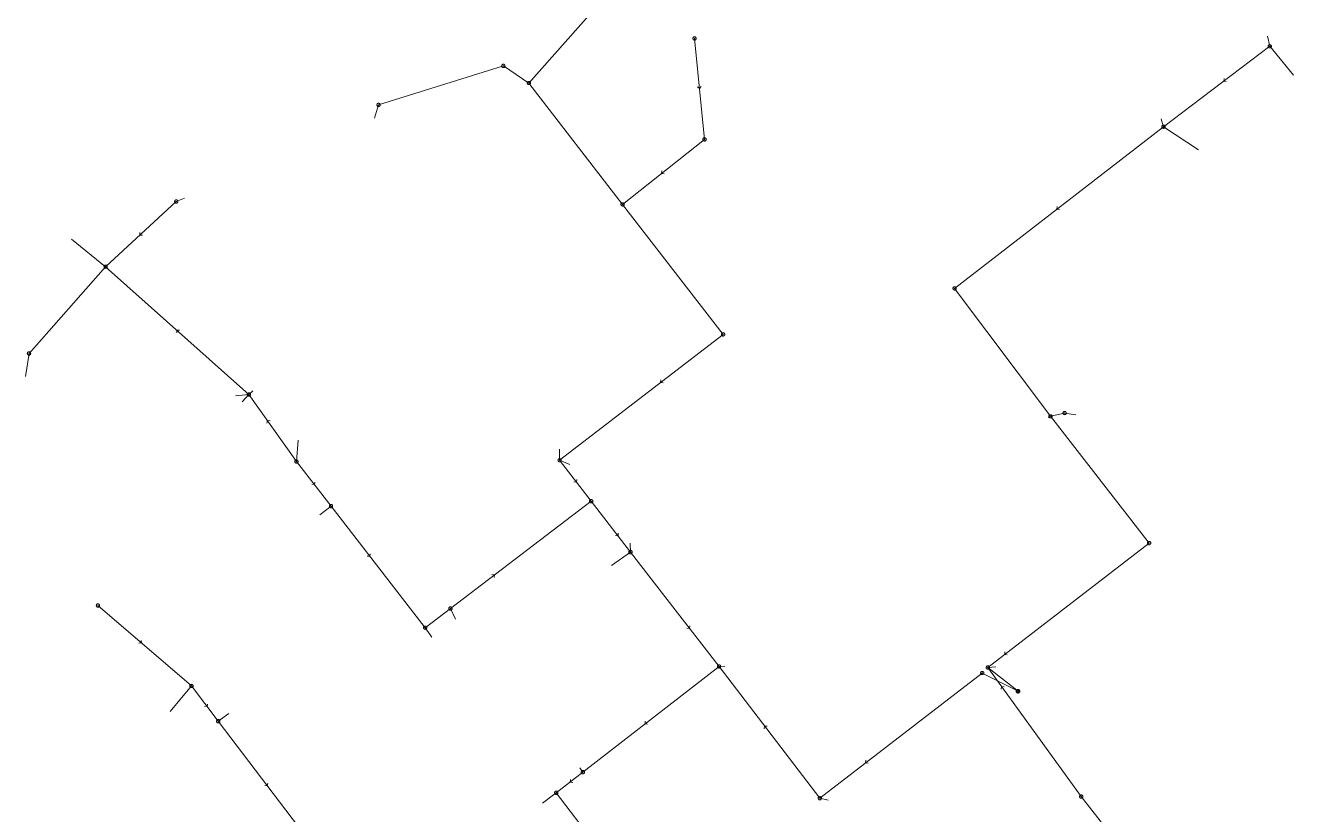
# Model space of a CAD drawing. Header units: metres. Extents: x 25504150 to 25508618, y 6694193 to 6702753.
# Drawn here: x 25506203.4 to 25506559.2, y 6697987.2 to 6698208.7 of the extents above; entities that cross this region are included whole.
import ezdxf

# ---------------------------------------------------------------- set-up
doc = ezdxf.new("R2010")
doc.units = ezdxf.units.M
for name, pattern in [('Paineviemariputket', [0]), ('Paineviemarivarusteet', [0]), ('Psewer_node', [0]), ('Sewer_node', [0]), ('Viemariputket', [0]), ('Viemarivarusteet', [0])]:
    doc.linetypes.add(name, pattern=pattern)
for name, color, linetype, lineweight in [('Paineviemariputket', 7, 'Paineviemariputket', 0), ('Paineviemarivarusteet', 7, 'Paineviemarivarusteet', 0), ('Psewer_node', 7, 'Psewer_node', 0), ('Sewer_node', 7, 'Sewer_node', 0), ('Viemariputket', 7, 'Viemariputket', 0), ('Viemarivarusteet', 7, 'Viemarivarusteet', 0)]:
    doc.layers.add(name, color=color, linetype=linetype, lineweight=lineweight)

msp = doc.modelspace()

# ---------------------------------------------------------------- linework, layer by layer
at = {"layer": 'Paineviemariputket', "color": 1, "linetype": 'Continuous', "lineweight": 15}
msp.add_line((25506481.86, 6698021.86), (25506471.82, 6698026.98, 37.85), dxfattribs=at)
at = {"layer": 'Paineviemarivarusteet', "color": 32, "true_color": 0xb46600}
msp.add_point((25506481.86, 6698021.86), dxfattribs=at)
at = {"layer": 'Psewer_node', "color": 14, "linetype": 'Continuous', "true_color": 0xa60000}
for p, q in [((25506481.56, 6698021.46), (25506481.66, 6698022.32)), ((25506482.36, 6698021.8), (25506481.56, 6698021.46)), ((25506481.66, 6698022.32), (25506482.36, 6698021.8))]:
    msp.add_line(p, q, dxfattribs=at)
at = {"layer": 'Psewer_node', "color": 14, "linetype": 'Continuous', "true_color": 0xa60000, "flags": 128}
msp.add_lwpolyline([(25506482.36, 6698021.86), (25506482.35, 6698021.94), (25506482.34, 6698022.01), (25506482.31, 6698022.09), (25506482.26, 6698022.15), (25506482.21, 6698022.21), (25506482.15, 6698022.26), (25506482.09, 6698022.31), (25506482.01, 6698022.34), (25506481.94, 6698022.35), (25506481.86, 6698022.36), (25506481.78, 6698022.35), (25506481.71, 6698022.34), (25506481.63, 6698022.31), (25506481.57, 6698022.26), (25506481.51, 6698022.21), (25506481.46, 6698022.15), (25506481.41, 6698022.09), (25506481.38, 6698022.01), (25506481.37, 6698021.94), (25506481.36, 6698021.86), (25506481.37, 6698021.78), (25506481.38, 6698021.71), (25506481.41, 6698021.63), (25506481.46, 6698021.57), (25506481.51, 6698021.51), (25506481.57, 6698021.46), (25506481.63, 6698021.41), (25506481.71, 6698021.38), (25506481.78, 6698021.37), (25506481.86, 6698021.36), (25506481.94, 6698021.37), (25506482.01, 6698021.38), (25506482.09, 6698021.41), (25506482.15, 6698021.46), (25506482.21, 6698021.51), (25506482.26, 6698021.57), (25506482.31, 6698021.63), (25506482.34, 6698021.71), (25506482.35, 6698021.78)], close=True, dxfattribs=at)
at = {"layer": 'Sewer_node', "color": 46, "linetype": 'Continuous', "true_color": 0x7f5f00, "flags": 128}
for points in [[(25506391.57, 6698205.03), (25506391.56, 6698205.1), (25506391.55, 6698205.17), (25506391.52, 6698205.24), (25506391.48, 6698205.3), (25506391.44, 6698205.36), (25506391.38, 6698205.4), (25506391.32, 6698205.44), (25506391.25, 6698205.47), (25506391.18, 6698205.48), (25506391.11, 6698205.49), (25506391.04, 6698205.48), (25506390.97, 6698205.47), (25506390.9, 6698205.44), (25506390.84, 6698205.4), (25506390.78, 6698205.36), (25506390.74, 6698205.3), (25506390.7, 6698205.24), (25506390.67, 6698205.17), (25506390.66, 6698205.1), (25506390.65, 6698205.03), (25506390.66, 6698204.96), (25506390.67, 6698204.89), (25506390.7, 6698204.82), (25506390.74, 6698204.76), (25506390.78, 6698204.7), (25506390.84, 6698204.66), (25506390.9, 6698204.62), (25506390.97, 6698204.59), (25506391.04, 6698204.58), (25506391.11, 6698204.57), (25506391.18, 6698204.58), (25506391.25, 6698204.59), (25506391.32, 6698204.62), (25506391.38, 6698204.66), (25506391.44, 6698204.7), (25506391.48, 6698204.76), (25506391.52, 6698204.82), (25506391.55, 6698204.89), (25506391.56, 6698204.96)], [(25506289.6, 6698073.81), (25506289.59, 6698073.88), (25506289.58, 6698073.95), (25506289.55, 6698074.02), (25506289.51, 6698074.08), (25506289.47, 6698074.14), (25506289.41, 6698074.18), (25506289.35, 6698074.22), (25506289.28, 6698074.25), (25506289.21, 6698074.26), (25506289.14, 6698074.27), (25506289.07, 6698074.26), (25506289, 6698074.25), (25506288.93, 6698074.22), (25506288.87, 6698074.18), (25506288.81, 6698074.14), (25506288.77, 6698074.08), (25506288.73, 6698074.02), (25506288.7, 6698073.95), (25506288.69, 6698073.88), (25506288.68, 6698073.81), (25506288.69, 6698073.74), (25506288.7, 6698073.67), (25506288.73, 6698073.6), (25506288.77, 6698073.54), (25506288.81, 6698073.48), (25506288.87, 6698073.44), (25506288.93, 6698073.4), (25506289, 6698073.37), (25506289.07, 6698073.36), (25506289.14, 6698073.35), (25506289.21, 6698073.36), (25506289.28, 6698073.37), (25506289.35, 6698073.4), (25506289.41, 6698073.44), (25506289.47, 6698073.48), (25506289.51, 6698073.54), (25506289.55, 6698073.6), (25506289.58, 6698073.67), (25506289.59, 6698073.74)], [(25506224.22, 6698045.92), (25506224.21, 6698045.99), (25506224.2, 6698046.06), (25506224.17, 6698046.13), (25506224.13, 6698046.19), (25506224.09, 6698046.25), (25506224.03, 6698046.29), (25506223.97, 6698046.33), (25506223.9, 6698046.36), (25506223.83, 6698046.37), (25506223.76, 6698046.38), (25506223.69, 6698046.37), (25506223.62, 6698046.36), (25506223.55, 6698046.33), (25506223.49, 6698046.29), (25506223.43, 6698046.25), (25506223.39, 6698046.19), (25506223.35, 6698046.13), (25506223.32, 6698046.06), (25506223.31, 6698045.99), (25506223.3, 6698045.92), (25506223.31, 6698045.85), (25506223.32, 6698045.78), (25506223.35, 6698045.71), (25506223.39, 6698045.65), (25506223.43, 6698045.59), (25506223.49, 6698045.55), (25506223.55, 6698045.51), (25506223.62, 6698045.48), (25506223.69, 6698045.47), (25506223.76, 6698045.46), (25506223.83, 6698045.47), (25506223.9, 6698045.48), (25506223.97, 6698045.51), (25506224.03, 6698045.55), (25506224.09, 6698045.59), (25506224.13, 6698045.65), (25506224.17, 6698045.71), (25506224.2, 6698045.78), (25506224.21, 6698045.85)], [(25506323.09, 6698045.07), (25506323.08, 6698045.14), (25506323.07, 6698045.21), (25506323.04, 6698045.28), (25506323, 6698045.34), (25506322.96, 6698045.4), (25506322.9, 6698045.44), (25506322.84, 6698045.48), (25506322.77, 6698045.51), (25506322.7, 6698045.52), (25506322.63, 6698045.53), (25506322.56, 6698045.52), (25506322.49, 6698045.51), (25506322.42, 6698045.48), (25506322.36, 6698045.44), (25506322.3, 6698045.4), (25506322.26, 6698045.34), (25506322.22, 6698045.28), (25506322.19, 6698045.21), (25506322.18, 6698045.14), (25506322.17, 6698045.07), (25506322.18, 6698045), (25506322.19, 6698044.93), (25506322.22, 6698044.86), (25506322.26, 6698044.8), (25506322.3, 6698044.74), (25506322.36, 6698044.7), (25506322.42, 6698044.66), (25506322.49, 6698044.63), (25506322.56, 6698044.62), (25506322.63, 6698044.61), (25506322.7, 6698044.62), (25506322.77, 6698044.63), (25506322.84, 6698044.66), (25506322.9, 6698044.7), (25506322.96, 6698044.74), (25506323, 6698044.8), (25506323.04, 6698044.86), (25506323.07, 6698044.93), (25506323.08, 6698045)], [(25506360.27, 6697999.18), (25506360.26, 6697999.25), (25506360.25, 6697999.33), (25506360.22, 6697999.39), (25506360.18, 6697999.46), (25506360.13, 6697999.51), (25506360.08, 6697999.56), (25506360.01, 6697999.6), (25506359.95, 6697999.63), (25506359.87, 6697999.64), (25506359.8, 6697999.65), (25506359.73, 6697999.64), (25506359.65, 6697999.63), (25506359.59, 6697999.6), (25506359.52, 6697999.56), (25506359.47, 6697999.51), (25506359.42, 6697999.46), (25506359.38, 6697999.39), (25506359.35, 6697999.33), (25506359.34, 6697999.25), (25506359.33, 6697999.18), (25506359.34, 6697999.11), (25506359.35, 6697999.03), (25506359.38, 6697998.97), (25506359.42, 6697998.9), (25506359.47, 6697998.85), (25506359.52, 6697998.8), (25506359.59, 6697998.76), (25506359.65, 6697998.73), (25506359.73, 6697998.72), (25506359.8, 6697998.71), (25506359.87, 6697998.72), (25506359.95, 6697998.73), (25506360.01, 6697998.76), (25506360.08, 6697998.8), (25506360.13, 6697998.85), (25506360.18, 6697998.9), (25506360.22, 6697998.97), (25506360.25, 6697999.03), (25506360.26, 6697999.11)]]:
    msp.add_lwpolyline(points, close=True, dxfattribs=at)
for points, elevation in [([(25506552.93, 6698202.82), (25506552.92, 6698202.89), (25506552.91, 6698202.96), (25506552.88, 6698203.03), (25506552.84, 6698203.09), (25506552.8, 6698203.15), (25506552.74, 6698203.19), (25506552.68, 6698203.23), (25506552.61, 6698203.26), (25506552.54, 6698203.27), (25506552.47, 6698203.28), (25506552.4, 6698203.27), (25506552.33, 6698203.26), (25506552.26, 6698203.23), (25506552.2, 6698203.19), (25506552.14, 6698203.15), (25506552.1, 6698203.09), (25506552.06, 6698203.03), (25506552.03, 6698202.96), (25506552.02, 6698202.89), (25506552.01, 6698202.82), (25506552.02, 6698202.75), (25506552.03, 6698202.68), (25506552.06, 6698202.61), (25506552.1, 6698202.55), (25506552.14, 6698202.49), (25506552.2, 6698202.45), (25506552.26, 6698202.41), (25506552.33, 6698202.38), (25506552.4, 6698202.37), (25506552.47, 6698202.36), (25506552.54, 6698202.37), (25506552.61, 6698202.38), (25506552.68, 6698202.41), (25506552.74, 6698202.45), (25506552.8, 6698202.49), (25506552.84, 6698202.55), (25506552.88, 6698202.61), (25506552.91, 6698202.68), (25506552.92, 6698202.75)], 39.39), ([(25506337.95, 6698197.32), (25506337.94, 6698197.39), (25506337.93, 6698197.47), (25506337.9, 6698197.53), (25506337.86, 6698197.6), (25506337.81, 6698197.65), (25506337.76, 6698197.7), (25506337.69, 6698197.74), (25506337.63, 6698197.77), (25506337.55, 6698197.78), (25506337.48, 6698197.79), (25506337.41, 6698197.78), (25506337.33, 6698197.77), (25506337.27, 6698197.74), (25506337.2, 6698197.7), (25506337.15, 6698197.65), (25506337.1, 6698197.6), (25506337.06, 6698197.53), (25506337.03, 6698197.47), (25506337.02, 6698197.39), (25506337.01, 6698197.32), (25506337.02, 6698197.25), (25506337.03, 6698197.17), (25506337.06, 6698197.11), (25506337.1, 6698197.04), (25506337.15, 6698196.99), (25506337.2, 6698196.94), (25506337.27, 6698196.9), (25506337.33, 6698196.87), (25506337.41, 6698196.86), (25506337.48, 6698196.85), (25506337.55, 6698196.86), (25506337.63, 6698196.87), (25506337.69, 6698196.9), (25506337.76, 6698196.94), (25506337.81, 6698196.99), (25506337.86, 6698197.04), (25506337.9, 6698197.11), (25506337.93, 6698197.17), (25506337.94, 6698197.25)], 41.17), ([(25506345.12, 6698192.52), (25506345.11, 6698192.59), (25506345.1, 6698192.66), (25506345.07, 6698192.73), (25506345.03, 6698192.79), (25506344.99, 6698192.85), (25506344.93, 6698192.89), (25506344.87, 6698192.93), (25506344.8, 6698192.96), (25506344.73, 6698192.97), (25506344.66, 6698192.98), (25506344.59, 6698192.97), (25506344.52, 6698192.96), (25506344.45, 6698192.93), (25506344.39, 6698192.89), (25506344.33, 6698192.85), (25506344.29, 6698192.79), (25506344.25, 6698192.73), (25506344.22, 6698192.66), (25506344.21, 6698192.59), (25506344.2, 6698192.52), (25506344.21, 6698192.45), (25506344.22, 6698192.38), (25506344.25, 6698192.31), (25506344.29, 6698192.25), (25506344.33, 6698192.19), (25506344.39, 6698192.15), (25506344.45, 6698192.11), (25506344.52, 6698192.08), (25506344.59, 6698192.07), (25506344.66, 6698192.06), (25506344.73, 6698192.07), (25506344.8, 6698192.08), (25506344.87, 6698192.11), (25506344.93, 6698192.15), (25506344.99, 6698192.19), (25506345.03, 6698192.25), (25506345.07, 6698192.31), (25506345.1, 6698192.38), (25506345.11, 6698192.45)], 40.88), ([(25506302.94, 6698186.4), (25506302.93, 6698186.47), (25506302.92, 6698186.54), (25506302.89, 6698186.61), (25506302.85, 6698186.67), (25506302.81, 6698186.73), (25506302.75, 6698186.77), (25506302.69, 6698186.81), (25506302.62, 6698186.84), (25506302.55, 6698186.85), (25506302.48, 6698186.86), (25506302.41, 6698186.85), (25506302.34, 6698186.84), (25506302.27, 6698186.81), (25506302.21, 6698186.77), (25506302.15, 6698186.73), (25506302.11, 6698186.67), (25506302.07, 6698186.61), (25506302.04, 6698186.54), (25506302.03, 6698186.47), (25506302.02, 6698186.4), (25506302.03, 6698186.33), (25506302.04, 6698186.26), (25506302.07, 6698186.19), (25506302.11, 6698186.13), (25506302.15, 6698186.07), (25506302.21, 6698186.03), (25506302.27, 6698185.99), (25506302.34, 6698185.96), (25506302.41, 6698185.95), (25506302.48, 6698185.94), (25506302.55, 6698185.95), (25506302.62, 6698185.96), (25506302.69, 6698185.99), (25506302.75, 6698186.03), (25506302.81, 6698186.07), (25506302.85, 6698186.13), (25506302.89, 6698186.19), (25506302.92, 6698186.26), (25506302.93, 6698186.33)], 42.06), ([(25506523.14, 6698180.26), (25506523.13, 6698180.33), (25506523.12, 6698180.4), (25506523.09, 6698180.47), (25506523.05, 6698180.53), (25506523.01, 6698180.59), (25506522.95, 6698180.63), (25506522.89, 6698180.67), (25506522.82, 6698180.7), (25506522.75, 6698180.71), (25506522.68, 6698180.72), (25506522.61, 6698180.71), (25506522.54, 6698180.7), (25506522.47, 6698180.67), (25506522.41, 6698180.63), (25506522.35, 6698180.59), (25506522.31, 6698180.53), (25506522.27, 6698180.47), (25506522.24, 6698180.4), (25506522.23, 6698180.33), (25506522.22, 6698180.26), (25506522.23, 6698180.19), (25506522.24, 6698180.12), (25506522.27, 6698180.05), (25506522.31, 6698179.99), (25506522.35, 6698179.93), (25506522.41, 6698179.89), (25506522.47, 6698179.85), (25506522.54, 6698179.82), (25506522.61, 6698179.81), (25506522.68, 6698179.8), (25506522.75, 6698179.81), (25506522.82, 6698179.82), (25506522.89, 6698179.85), (25506522.95, 6698179.89), (25506523.01, 6698179.93), (25506523.05, 6698179.99), (25506523.09, 6698180.05), (25506523.12, 6698180.12), (25506523.13, 6698180.19)], 39.29), ([(25506394.38, 6698176.7), (25506394.37, 6698176.77), (25506394.36, 6698176.84), (25506394.33, 6698176.91), (25506394.29, 6698176.97), (25506394.25, 6698177.03), (25506394.19, 6698177.07), (25506394.13, 6698177.11), (25506394.06, 6698177.14), (25506393.99, 6698177.15), (25506393.92, 6698177.16), (25506393.85, 6698177.15), (25506393.78, 6698177.14), (25506393.71, 6698177.11), (25506393.65, 6698177.07), (25506393.59, 6698177.03), (25506393.55, 6698176.97), (25506393.51, 6698176.91), (25506393.48, 6698176.84), (25506393.47, 6698176.77), (25506393.46, 6698176.7), (25506393.47, 6698176.63), (25506393.48, 6698176.56), (25506393.51, 6698176.49), (25506393.55, 6698176.43), (25506393.59, 6698176.37), (25506393.65, 6698176.33), (25506393.71, 6698176.29), (25506393.78, 6698176.26), (25506393.85, 6698176.25), (25506393.92, 6698176.24), (25506393.99, 6698176.25), (25506394.06, 6698176.26), (25506394.13, 6698176.29), (25506394.19, 6698176.33), (25506394.25, 6698176.37), (25506394.29, 6698176.43), (25506394.33, 6698176.49), (25506394.36, 6698176.56), (25506394.37, 6698176.63)], 39.49), ([(25506246.19, 6698159.27), (25506246.18, 6698159.34), (25506246.17, 6698159.41), (25506246.14, 6698159.48), (25506246.1, 6698159.54), (25506246.06, 6698159.6), (25506246, 6698159.64), (25506245.94, 6698159.68), (25506245.87, 6698159.71), (25506245.8, 6698159.72), (25506245.73, 6698159.73), (25506245.66, 6698159.72), (25506245.59, 6698159.71), (25506245.52, 6698159.68), (25506245.46, 6698159.64), (25506245.4, 6698159.6), (25506245.36, 6698159.54), (25506245.32, 6698159.48), (25506245.29, 6698159.41), (25506245.28, 6698159.34), (25506245.27, 6698159.27), (25506245.28, 6698159.2), (25506245.29, 6698159.13), (25506245.32, 6698159.06), (25506245.36, 6698159), (25506245.4, 6698158.94), (25506245.46, 6698158.9), (25506245.52, 6698158.86), (25506245.59, 6698158.83), (25506245.66, 6698158.82), (25506245.73, 6698158.81), (25506245.8, 6698158.82), (25506245.87, 6698158.83), (25506245.94, 6698158.86), (25506246, 6698158.9), (25506246.06, 6698158.94), (25506246.1, 6698159), (25506246.14, 6698159.06), (25506246.17, 6698159.13), (25506246.18, 6698159.2)], 40.89), ([(25506371.38, 6698158.46), (25506371.37, 6698158.53), (25506371.36, 6698158.6), (25506371.33, 6698158.67), (25506371.29, 6698158.73), (25506371.25, 6698158.79), (25506371.19, 6698158.83), (25506371.13, 6698158.87), (25506371.06, 6698158.9), (25506370.99, 6698158.91), (25506370.92, 6698158.92), (25506370.85, 6698158.91), (25506370.78, 6698158.9), (25506370.71, 6698158.87), (25506370.65, 6698158.83), (25506370.59, 6698158.79), (25506370.55, 6698158.73), (25506370.51, 6698158.67), (25506370.48, 6698158.6), (25506370.47, 6698158.53), (25506370.46, 6698158.46), (25506370.47, 6698158.39), (25506370.48, 6698158.32), (25506370.51, 6698158.25), (25506370.55, 6698158.19), (25506370.59, 6698158.13), (25506370.65, 6698158.09), (25506370.71, 6698158.05), (25506370.78, 6698158.02), (25506370.85, 6698158.01), (25506370.92, 6698158), (25506370.99, 6698158.01), (25506371.06, 6698158.02), (25506371.13, 6698158.05), (25506371.19, 6698158.09), (25506371.25, 6698158.13), (25506371.29, 6698158.19), (25506371.33, 6698158.25), (25506371.36, 6698158.32), (25506371.37, 6698158.39)], 39.86), ([(25506226.37, 6698140.98), (25506226.36, 6698141.05), (25506226.35, 6698141.12), (25506226.32, 6698141.19), (25506226.28, 6698141.25), (25506226.24, 6698141.31), (25506226.18, 6698141.35), (25506226.12, 6698141.39), (25506226.05, 6698141.42), (25506225.98, 6698141.43), (25506225.91, 6698141.44), (25506225.84, 6698141.43), (25506225.77, 6698141.42), (25506225.7, 6698141.39), (25506225.64, 6698141.35), (25506225.58, 6698141.31), (25506225.54, 6698141.25), (25506225.5, 6698141.19), (25506225.47, 6698141.12), (25506225.46, 6698141.05), (25506225.45, 6698140.98), (25506225.46, 6698140.91), (25506225.47, 6698140.84), (25506225.5, 6698140.77), (25506225.54, 6698140.71), (25506225.58, 6698140.65), (25506225.64, 6698140.61), (25506225.7, 6698140.57), (25506225.77, 6698140.54), (25506225.84, 6698140.53), (25506225.91, 6698140.52), (25506225.98, 6698140.53), (25506226.05, 6698140.54), (25506226.12, 6698140.57), (25506226.18, 6698140.61), (25506226.24, 6698140.65), (25506226.28, 6698140.71), (25506226.32, 6698140.77), (25506226.35, 6698140.84), (25506226.36, 6698140.91)], 40.89), ([(25506464.52, 6698134.89), (25506464.51, 6698134.96), (25506464.5, 6698135.03), (25506464.47, 6698135.1), (25506464.43, 6698135.16), (25506464.39, 6698135.22), (25506464.33, 6698135.26), (25506464.27, 6698135.3), (25506464.2, 6698135.33), (25506464.13, 6698135.34), (25506464.06, 6698135.35), (25506463.99, 6698135.34), (25506463.92, 6698135.33), (25506463.85, 6698135.3), (25506463.79, 6698135.26), (25506463.73, 6698135.22), (25506463.69, 6698135.16), (25506463.65, 6698135.1), (25506463.62, 6698135.03), (25506463.61, 6698134.96), (25506463.6, 6698134.89), (25506463.61, 6698134.82), (25506463.62, 6698134.75), (25506463.65, 6698134.68), (25506463.69, 6698134.62), (25506463.73, 6698134.56), (25506463.79, 6698134.52), (25506463.85, 6698134.48), (25506463.92, 6698134.45), (25506463.99, 6698134.44), (25506464.06, 6698134.43), (25506464.13, 6698134.44), (25506464.2, 6698134.45), (25506464.27, 6698134.48), (25506464.33, 6698134.52), (25506464.39, 6698134.56), (25506464.43, 6698134.62), (25506464.47, 6698134.68), (25506464.5, 6698134.75), (25506464.51, 6698134.82)], 39.32), ([(25506399.6, 6698121.98), (25506399.59, 6698122.05), (25506399.58, 6698122.12), (25506399.55, 6698122.19), (25506399.51, 6698122.25), (25506399.47, 6698122.31), (25506399.41, 6698122.35), (25506399.35, 6698122.39), (25506399.28, 6698122.42), (25506399.21, 6698122.43), (25506399.14, 6698122.44), (25506399.07, 6698122.43), (25506399, 6698122.42), (25506398.93, 6698122.39), (25506398.87, 6698122.35), (25506398.81, 6698122.31), (25506398.77, 6698122.25), (25506398.73, 6698122.19), (25506398.7, 6698122.12), (25506398.69, 6698122.05), (25506398.68, 6698121.98), (25506398.69, 6698121.91), (25506398.7, 6698121.84), (25506398.73, 6698121.77), (25506398.77, 6698121.71), (25506398.81, 6698121.65), (25506398.87, 6698121.61), (25506398.93, 6698121.57), (25506399, 6698121.54), (25506399.07, 6698121.53), (25506399.14, 6698121.52), (25506399.21, 6698121.53), (25506399.28, 6698121.54), (25506399.35, 6698121.57), (25506399.41, 6698121.61), (25506399.47, 6698121.65), (25506399.51, 6698121.71), (25506399.55, 6698121.77), (25506399.58, 6698121.84), (25506399.59, 6698121.91)], 39.33), ([(25506204.89, 6698116.65), (25506204.88, 6698116.72), (25506204.87, 6698116.8), (25506204.84, 6698116.86), (25506204.8, 6698116.93), (25506204.75, 6698116.98), (25506204.7, 6698117.03), (25506204.63, 6698117.07), (25506204.57, 6698117.1), (25506204.49, 6698117.11), (25506204.42, 6698117.12), (25506204.35, 6698117.11), (25506204.27, 6698117.1), (25506204.21, 6698117.07), (25506204.14, 6698117.03), (25506204.09, 6698116.98), (25506204.04, 6698116.93), (25506204, 6698116.86), (25506203.97, 6698116.8), (25506203.96, 6698116.72), (25506203.95, 6698116.65), (25506203.96, 6698116.58), (25506203.97, 6698116.5), (25506204, 6698116.44), (25506204.04, 6698116.37), (25506204.09, 6698116.32), (25506204.14, 6698116.27), (25506204.21, 6698116.23), (25506204.27, 6698116.2), (25506204.35, 6698116.19), (25506204.42, 6698116.18), (25506204.49, 6698116.19), (25506204.57, 6698116.2), (25506204.63, 6698116.23), (25506204.7, 6698116.27), (25506204.75, 6698116.32), (25506204.8, 6698116.37), (25506204.84, 6698116.44), (25506204.87, 6698116.5), (25506204.88, 6698116.58)], 40.66), ([(25506266.56, 6698105.12), (25506266.55, 6698105.19), (25506266.54, 6698105.26), (25506266.51, 6698105.33), (25506266.47, 6698105.39), (25506266.43, 6698105.45), (25506266.37, 6698105.49), (25506266.31, 6698105.53), (25506266.24, 6698105.56), (25506266.17, 6698105.57), (25506266.1, 6698105.58), (25506266.03, 6698105.57), (25506265.96, 6698105.56), (25506265.89, 6698105.53), (25506265.83, 6698105.49), (25506265.77, 6698105.45), (25506265.73, 6698105.39), (25506265.69, 6698105.33), (25506265.66, 6698105.26), (25506265.65, 6698105.19), (25506265.64, 6698105.12), (25506265.65, 6698105.05), (25506265.66, 6698104.98), (25506265.69, 6698104.91), (25506265.73, 6698104.85), (25506265.77, 6698104.79), (25506265.83, 6698104.75), (25506265.89, 6698104.71), (25506265.96, 6698104.68), (25506266.03, 6698104.67), (25506266.1, 6698104.66), (25506266.17, 6698104.67), (25506266.24, 6698104.68), (25506266.31, 6698104.71), (25506266.37, 6698104.75), (25506266.43, 6698104.79), (25506266.47, 6698104.85), (25506266.51, 6698104.91), (25506266.54, 6698104.98), (25506266.55, 6698105.05)], 41.55), ([(25506495.38, 6698099.92), (25506495.37, 6698099.99), (25506495.36, 6698100.06), (25506495.33, 6698100.13), (25506495.29, 6698100.19), (25506495.25, 6698100.25), (25506495.19, 6698100.29), (25506495.13, 6698100.33), (25506495.06, 6698100.36), (25506494.99, 6698100.37), (25506494.92, 6698100.38), (25506494.85, 6698100.37), (25506494.78, 6698100.36), (25506494.71, 6698100.33), (25506494.65, 6698100.29), (25506494.59, 6698100.25), (25506494.55, 6698100.19), (25506494.51, 6698100.13), (25506494.48, 6698100.06), (25506494.47, 6698099.99), (25506494.46, 6698099.92), (25506494.47, 6698099.85), (25506494.48, 6698099.78), (25506494.51, 6698099.71), (25506494.55, 6698099.65), (25506494.59, 6698099.59), (25506494.65, 6698099.55), (25506494.71, 6698099.51), (25506494.78, 6698099.48), (25506494.85, 6698099.47), (25506494.92, 6698099.46), (25506494.99, 6698099.47), (25506495.06, 6698099.48), (25506495.13, 6698099.51), (25506495.19, 6698099.55), (25506495.25, 6698099.59), (25506495.29, 6698099.65), (25506495.33, 6698099.71), (25506495.36, 6698099.78), (25506495.37, 6698099.85)], 38.99), ([(25506491.44, 6698099), (25506491.43, 6698099.07), (25506491.42, 6698099.14), (25506491.39, 6698099.21), (25506491.35, 6698099.27), (25506491.31, 6698099.33), (25506491.25, 6698099.37), (25506491.19, 6698099.41), (25506491.12, 6698099.44), (25506491.05, 6698099.45), (25506490.98, 6698099.46), (25506490.91, 6698099.45), (25506490.84, 6698099.44), (25506490.77, 6698099.41), (25506490.71, 6698099.37), (25506490.65, 6698099.33), (25506490.61, 6698099.27), (25506490.57, 6698099.21), (25506490.54, 6698099.14), (25506490.53, 6698099.07), (25506490.52, 6698099), (25506490.53, 6698098.93), (25506490.54, 6698098.86), (25506490.57, 6698098.79), (25506490.61, 6698098.73), (25506490.65, 6698098.67), (25506490.71, 6698098.63), (25506490.77, 6698098.59), (25506490.84, 6698098.56), (25506490.91, 6698098.55), (25506490.98, 6698098.54), (25506491.05, 6698098.55), (25506491.12, 6698098.56), (25506491.19, 6698098.59), (25506491.25, 6698098.63), (25506491.31, 6698098.67), (25506491.35, 6698098.73), (25506491.39, 6698098.79), (25506491.42, 6698098.86), (25506491.43, 6698098.93)], 38.92), ([(25506279.9, 6698086.32), (25506279.89, 6698086.39), (25506279.88, 6698086.46), (25506279.85, 6698086.53), (25506279.81, 6698086.59), (25506279.77, 6698086.65), (25506279.71, 6698086.69), (25506279.65, 6698086.73), (25506279.58, 6698086.76), (25506279.51, 6698086.77), (25506279.44, 6698086.78), (25506279.37, 6698086.77), (25506279.3, 6698086.76), (25506279.23, 6698086.73), (25506279.17, 6698086.69), (25506279.11, 6698086.65), (25506279.07, 6698086.59), (25506279.03, 6698086.53), (25506279, 6698086.46), (25506278.99, 6698086.39), (25506278.98, 6698086.32), (25506278.99, 6698086.25), (25506279, 6698086.18), (25506279.03, 6698086.11), (25506279.07, 6698086.05), (25506279.11, 6698085.99), (25506279.17, 6698085.95), (25506279.23, 6698085.91), (25506279.3, 6698085.88), (25506279.37, 6698085.87), (25506279.44, 6698085.86), (25506279.51, 6698085.87), (25506279.58, 6698085.88), (25506279.65, 6698085.91), (25506279.71, 6698085.95), (25506279.77, 6698085.99), (25506279.81, 6698086.05), (25506279.85, 6698086.11), (25506279.88, 6698086.18), (25506279.89, 6698086.25)], 41.2), ([(25506353.73, 6698086.67), (25506353.72, 6698086.74), (25506353.71, 6698086.81), (25506353.68, 6698086.88), (25506353.64, 6698086.94), (25506353.6, 6698087), (25506353.54, 6698087.04), (25506353.48, 6698087.08), (25506353.41, 6698087.11), (25506353.34, 6698087.12), (25506353.27, 6698087.13), (25506353.2, 6698087.12), (25506353.13, 6698087.11), (25506353.06, 6698087.08), (25506353, 6698087.04), (25506352.94, 6698087), (25506352.9, 6698086.94), (25506352.86, 6698086.88), (25506352.83, 6698086.81), (25506352.82, 6698086.74), (25506352.81, 6698086.67), (25506352.82, 6698086.6), (25506352.83, 6698086.53), (25506352.86, 6698086.46), (25506352.9, 6698086.4), (25506352.94, 6698086.34), (25506353, 6698086.3), (25506353.06, 6698086.26), (25506353.13, 6698086.23), (25506353.2, 6698086.22), (25506353.27, 6698086.21), (25506353.34, 6698086.22), (25506353.41, 6698086.23), (25506353.48, 6698086.26), (25506353.54, 6698086.3), (25506353.6, 6698086.34), (25506353.64, 6698086.4), (25506353.68, 6698086.46), (25506353.71, 6698086.53), (25506353.72, 6698086.6)], 39.9), ([(25506362.59, 6698075.19), (25506362.58, 6698075.26), (25506362.57, 6698075.34), (25506362.54, 6698075.4), (25506362.5, 6698075.47), (25506362.45, 6698075.52), (25506362.4, 6698075.57), (25506362.33, 6698075.61), (25506362.27, 6698075.64), (25506362.19, 6698075.65), (25506362.12, 6698075.66), (25506362.05, 6698075.65), (25506361.97, 6698075.64), (25506361.91, 6698075.61), (25506361.84, 6698075.57), (25506361.79, 6698075.52), (25506361.74, 6698075.47), (25506361.7, 6698075.4), (25506361.67, 6698075.34), (25506361.66, 6698075.26), (25506361.65, 6698075.19), (25506361.66, 6698075.12), (25506361.67, 6698075.04), (25506361.7, 6698074.98), (25506361.74, 6698074.91), (25506361.79, 6698074.86), (25506361.84, 6698074.81), (25506361.91, 6698074.77), (25506361.97, 6698074.74), (25506362.05, 6698074.73), (25506362.12, 6698074.72), (25506362.19, 6698074.73), (25506362.27, 6698074.74), (25506362.33, 6698074.77), (25506362.4, 6698074.81), (25506362.45, 6698074.86), (25506362.5, 6698074.91), (25506362.54, 6698074.98), (25506362.57, 6698075.04), (25506362.58, 6698075.12)], 39.8), ([(25506373.62, 6698060.92), (25506373.61, 6698060.99), (25506373.6, 6698061.07), (25506373.57, 6698061.13), (25506373.53, 6698061.2), (25506373.48, 6698061.25), (25506373.43, 6698061.3), (25506373.36, 6698061.34), (25506373.3, 6698061.37), (25506373.22, 6698061.38), (25506373.15, 6698061.39), (25506373.08, 6698061.38), (25506373, 6698061.37), (25506372.94, 6698061.34), (25506372.87, 6698061.3), (25506372.82, 6698061.25), (25506372.77, 6698061.2), (25506372.73, 6698061.13), (25506372.7, 6698061.07), (25506372.69, 6698060.99), (25506372.68, 6698060.92), (25506372.69, 6698060.85), (25506372.7, 6698060.77), (25506372.73, 6698060.71), (25506372.77, 6698060.64), (25506372.82, 6698060.59), (25506372.87, 6698060.54), (25506372.94, 6698060.5), (25506373, 6698060.47), (25506373.08, 6698060.46), (25506373.15, 6698060.45), (25506373.22, 6698060.46), (25506373.3, 6698060.47), (25506373.36, 6698060.5), (25506373.43, 6698060.54), (25506373.48, 6698060.59), (25506373.53, 6698060.64), (25506373.57, 6698060.71), (25506373.6, 6698060.77), (25506373.61, 6698060.85)], 100), ([(25506519.11, 6698063.44), (25506519.1, 6698063.51), (25506519.09, 6698063.59), (25506519.06, 6698063.65), (25506519.02, 6698063.72), (25506518.97, 6698063.77), (25506518.92, 6698063.82), (25506518.85, 6698063.86), (25506518.79, 6698063.89), (25506518.71, 6698063.9), (25506518.64, 6698063.91), (25506518.57, 6698063.9), (25506518.49, 6698063.89), (25506518.43, 6698063.86), (25506518.36, 6698063.82), (25506518.31, 6698063.77), (25506518.26, 6698063.72), (25506518.22, 6698063.65), (25506518.19, 6698063.59), (25506518.18, 6698063.51), (25506518.17, 6698063.44), (25506518.18, 6698063.37), (25506518.19, 6698063.29), (25506518.22, 6698063.23), (25506518.26, 6698063.16), (25506518.31, 6698063.11), (25506518.36, 6698063.06), (25506518.43, 6698063.02), (25506518.49, 6698062.99), (25506518.57, 6698062.98), (25506518.64, 6698062.97), (25506518.71, 6698062.98), (25506518.79, 6698062.99), (25506518.85, 6698063.02), (25506518.92, 6698063.06), (25506518.97, 6698063.11), (25506519.02, 6698063.16), (25506519.06, 6698063.23), (25506519.09, 6698063.29), (25506519.1, 6698063.37)], 38.65), ([(25506316.02, 6698039.69), (25506316.01, 6698039.76), (25506316, 6698039.83), (25506315.97, 6698039.9), (25506315.93, 6698039.96), (25506315.89, 6698040.02), (25506315.83, 6698040.06), (25506315.77, 6698040.1), (25506315.7, 6698040.13), (25506315.63, 6698040.14), (25506315.56, 6698040.15), (25506315.49, 6698040.14), (25506315.42, 6698040.13), (25506315.35, 6698040.1), (25506315.29, 6698040.06), (25506315.23, 6698040.02), (25506315.19, 6698039.96), (25506315.15, 6698039.9), (25506315.12, 6698039.83), (25506315.11, 6698039.76), (25506315.1, 6698039.69), (25506315.11, 6698039.62), (25506315.12, 6698039.55), (25506315.15, 6698039.48), (25506315.19, 6698039.42), (25506315.23, 6698039.36), (25506315.29, 6698039.32), (25506315.35, 6698039.28), (25506315.42, 6698039.25), (25506315.49, 6698039.24), (25506315.56, 6698039.23), (25506315.63, 6698039.24), (25506315.7, 6698039.25), (25506315.77, 6698039.28), (25506315.83, 6698039.32), (25506315.89, 6698039.36), (25506315.93, 6698039.42), (25506315.97, 6698039.48), (25506316, 6698039.55), (25506316.01, 6698039.62)], 40.09), ([(25506398.44, 6698028.83), (25506398.43, 6698028.9), (25506398.42, 6698028.97), (25506398.39, 6698029.04), (25506398.35, 6698029.1), (25506398.31, 6698029.16), (25506398.25, 6698029.2), (25506398.19, 6698029.24), (25506398.12, 6698029.27), (25506398.05, 6698029.28), (25506397.98, 6698029.29), (25506397.91, 6698029.28), (25506397.84, 6698029.27), (25506397.77, 6698029.24), (25506397.71, 6698029.2), (25506397.65, 6698029.16), (25506397.61, 6698029.1), (25506397.57, 6698029.04), (25506397.54, 6698028.97), (25506397.53, 6698028.9), (25506397.52, 6698028.83), (25506397.53, 6698028.76), (25506397.54, 6698028.69), (25506397.57, 6698028.62), (25506397.61, 6698028.56), (25506397.65, 6698028.5), (25506397.71, 6698028.46), (25506397.77, 6698028.42), (25506397.84, 6698028.39), (25506397.91, 6698028.38), (25506397.98, 6698028.37), (25506398.05, 6698028.38), (25506398.12, 6698028.39), (25506398.19, 6698028.42), (25506398.25, 6698028.46), (25506398.31, 6698028.5), (25506398.35, 6698028.56), (25506398.39, 6698028.62), (25506398.42, 6698028.69), (25506398.43, 6698028.76)], 38.94), ([(25506473.84, 6698028.54), (25506473.83, 6698028.61), (25506473.82, 6698028.68), (25506473.79, 6698028.75), (25506473.75, 6698028.81), (25506473.71, 6698028.87), (25506473.65, 6698028.91), (25506473.59, 6698028.95), (25506473.52, 6698028.98), (25506473.45, 6698028.99), (25506473.38, 6698029), (25506473.31, 6698028.99), (25506473.24, 6698028.98), (25506473.17, 6698028.95), (25506473.11, 6698028.91), (25506473.05, 6698028.87), (25506473.01, 6698028.81), (25506472.97, 6698028.75), (25506472.94, 6698028.68), (25506472.93, 6698028.61), (25506472.92, 6698028.54), (25506472.93, 6698028.47), (25506472.94, 6698028.4), (25506472.97, 6698028.33), (25506473.01, 6698028.27), (25506473.05, 6698028.21), (25506473.11, 6698028.17), (25506473.17, 6698028.13), (25506473.24, 6698028.1), (25506473.31, 6698028.09), (25506473.38, 6698028.08), (25506473.45, 6698028.09), (25506473.52, 6698028.1), (25506473.59, 6698028.13), (25506473.65, 6698028.17), (25506473.71, 6698028.21), (25506473.75, 6698028.27), (25506473.79, 6698028.33), (25506473.82, 6698028.4), (25506473.83, 6698028.47)], 38.69), ([(25506472.28, 6698026.98), (25506472.27, 6698027.05), (25506472.26, 6698027.12), (25506472.23, 6698027.19), (25506472.19, 6698027.25), (25506472.15, 6698027.31), (25506472.09, 6698027.35), (25506472.03, 6698027.39), (25506471.96, 6698027.42), (25506471.89, 6698027.43), (25506471.82, 6698027.44), (25506471.75, 6698027.43), (25506471.68, 6698027.42), (25506471.61, 6698027.39), (25506471.55, 6698027.35), (25506471.49, 6698027.31), (25506471.45, 6698027.25), (25506471.41, 6698027.19), (25506471.38, 6698027.12), (25506471.37, 6698027.05), (25506471.36, 6698026.98), (25506471.37, 6698026.91), (25506471.38, 6698026.84), (25506471.41, 6698026.77), (25506471.45, 6698026.71), (25506471.49, 6698026.65), (25506471.55, 6698026.61), (25506471.61, 6698026.57), (25506471.68, 6698026.54), (25506471.75, 6698026.53), (25506471.82, 6698026.52), (25506471.89, 6698026.53), (25506471.96, 6698026.54), (25506472.03, 6698026.57), (25506472.09, 6698026.61), (25506472.15, 6698026.65), (25506472.19, 6698026.71), (25506472.23, 6698026.77), (25506472.26, 6698026.84), (25506472.27, 6698026.91)], 38.76), ([(25506250.45, 6698023.34), (25506250.44, 6698023.41), (25506250.43, 6698023.49), (25506250.4, 6698023.55), (25506250.36, 6698023.62), (25506250.31, 6698023.67), (25506250.26, 6698023.72), (25506250.19, 6698023.76), (25506250.13, 6698023.79), (25506250.05, 6698023.8), (25506249.98, 6698023.81), (25506249.91, 6698023.8), (25506249.83, 6698023.79), (25506249.77, 6698023.76), (25506249.7, 6698023.72), (25506249.65, 6698023.67), (25506249.6, 6698023.62), (25506249.56, 6698023.55), (25506249.53, 6698023.49), (25506249.52, 6698023.41), (25506249.51, 6698023.34), (25506249.52, 6698023.27), (25506249.53, 6698023.19), (25506249.56, 6698023.13), (25506249.6, 6698023.06), (25506249.65, 6698023.01), (25506249.7, 6698022.96), (25506249.77, 6698022.92), (25506249.83, 6698022.89), (25506249.91, 6698022.88), (25506249.98, 6698022.87), (25506250.05, 6698022.88), (25506250.13, 6698022.89), (25506250.19, 6698022.92), (25506250.26, 6698022.96), (25506250.31, 6698023.01), (25506250.36, 6698023.06), (25506250.4, 6698023.13), (25506250.43, 6698023.19), (25506250.44, 6698023.27)], 42.6), ([(25506257.98, 6698013.44), (25506257.97, 6698013.51), (25506257.96, 6698013.59), (25506257.93, 6698013.65), (25506257.89, 6698013.72), (25506257.84, 6698013.77), (25506257.79, 6698013.82), (25506257.72, 6698013.86), (25506257.66, 6698013.89), (25506257.58, 6698013.9), (25506257.51, 6698013.91), (25506257.44, 6698013.9), (25506257.36, 6698013.89), (25506257.3, 6698013.86), (25506257.23, 6698013.82), (25506257.18, 6698013.77), (25506257.13, 6698013.72), (25506257.09, 6698013.65), (25506257.06, 6698013.59), (25506257.05, 6698013.51), (25506257.04, 6698013.44), (25506257.05, 6698013.37), (25506257.06, 6698013.29), (25506257.09, 6698013.23), (25506257.13, 6698013.16), (25506257.18, 6698013.11), (25506257.23, 6698013.06), (25506257.3, 6698013.02), (25506257.36, 6698012.99), (25506257.44, 6698012.98), (25506257.51, 6698012.97), (25506257.58, 6698012.98), (25506257.66, 6698012.99), (25506257.72, 6698013.02), (25506257.79, 6698013.06), (25506257.84, 6698013.11), (25506257.89, 6698013.16), (25506257.93, 6698013.23), (25506257.96, 6698013.29), (25506257.97, 6698013.37)], 40.01), ([(25506352.8, 6697993.38), (25506352.79, 6697993.45), (25506352.78, 6697993.53), (25506352.75, 6697993.59), (25506352.71, 6697993.66), (25506352.66, 6697993.71), (25506352.61, 6697993.76), (25506352.54, 6697993.8), (25506352.48, 6697993.83), (25506352.4, 6697993.84), (25506352.33, 6697993.85), (25506352.26, 6697993.84), (25506352.18, 6697993.83), (25506352.12, 6697993.8), (25506352.05, 6697993.76), (25506352, 6697993.71), (25506351.95, 6697993.66), (25506351.91, 6697993.59), (25506351.88, 6697993.53), (25506351.87, 6697993.45), (25506351.86, 6697993.38), (25506351.87, 6697993.31), (25506351.88, 6697993.23), (25506351.91, 6697993.17), (25506351.95, 6697993.1), (25506352, 6697993.05), (25506352.05, 6697993), (25506352.12, 6697992.96), (25506352.18, 6697992.93), (25506352.26, 6697992.92), (25506352.33, 6697992.91), (25506352.4, 6697992.92), (25506352.48, 6697992.93), (25506352.54, 6697992.96), (25506352.61, 6697993), (25506352.66, 6697993.05), (25506352.71, 6697993.1), (25506352.75, 6697993.17), (25506352.78, 6697993.23), (25506352.79, 6697993.31)], 39.32), ([(25506426.73, 6697991.84), (25506426.72, 6697991.91), (25506426.71, 6697991.98), (25506426.68, 6697992.05), (25506426.64, 6697992.11), (25506426.6, 6697992.17), (25506426.54, 6697992.21), (25506426.48, 6697992.25), (25506426.41, 6697992.28), (25506426.34, 6697992.29), (25506426.27, 6697992.3), (25506426.2, 6697992.29), (25506426.13, 6697992.28), (25506426.06, 6697992.25), (25506426, 6697992.21), (25506425.94, 6697992.17), (25506425.9, 6697992.11), (25506425.86, 6697992.05), (25506425.83, 6697991.98), (25506425.82, 6697991.91), (25506425.81, 6697991.84), (25506425.82, 6697991.77), (25506425.83, 6697991.7), (25506425.86, 6697991.63), (25506425.9, 6697991.57), (25506425.94, 6697991.51), (25506426, 6697991.47), (25506426.06, 6697991.43), (25506426.13, 6697991.4), (25506426.2, 6697991.39), (25506426.27, 6697991.38), (25506426.34, 6697991.39), (25506426.41, 6697991.4), (25506426.48, 6697991.43), (25506426.54, 6697991.47), (25506426.6, 6697991.51), (25506426.64, 6697991.57), (25506426.68, 6697991.63), (25506426.71, 6697991.7), (25506426.72, 6697991.77)], 39.09), ([(25506500.05, 6697992.31), (25506500.04, 6697992.38), (25506500.03, 6697992.45), (25506500, 6697992.52), (25506499.96, 6697992.58), (25506499.92, 6697992.64), (25506499.86, 6697992.68), (25506499.8, 6697992.72), (25506499.73, 6697992.75), (25506499.66, 6697992.76), (25506499.59, 6697992.77), (25506499.52, 6697992.76), (25506499.45, 6697992.75), (25506499.38, 6697992.72), (25506499.32, 6697992.68), (25506499.26, 6697992.64), (25506499.22, 6697992.58), (25506499.18, 6697992.52), (25506499.15, 6697992.45), (25506499.14, 6697992.38), (25506499.13, 6697992.31), (25506499.14, 6697992.24), (25506499.15, 6697992.17), (25506499.18, 6697992.1), (25506499.22, 6697992.04), (25506499.26, 6697991.98), (25506499.32, 6697991.94), (25506499.38, 6697991.9), (25506499.45, 6697991.87), (25506499.52, 6697991.86), (25506499.59, 6697991.85), (25506499.66, 6697991.86), (25506499.73, 6697991.87), (25506499.8, 6697991.9), (25506499.86, 6697991.94), (25506499.92, 6697991.98), (25506499.96, 6697992.04), (25506500, 6697992.1), (25506500.03, 6697992.17), (25506500.04, 6697992.24)], 38.91)]:
    msp.add_lwpolyline(points, close=True, dxfattribs=dict(at, elevation=elevation))
for points in [[(25506539.64, 6698193.79), (25506539.56, 6698193.04), (25506540.29, 6698192.95)], [(25506391.91, 6698191.46), (25506392.5, 6698191), (25506392.97, 6698191.57)], [(25506381.95, 6698167.89), (25506381.87, 6698167.15), (25506382.61, 6698167.06)], [(25506492.86, 6698157.87), (25506492.79, 6698157.12), (25506493.52, 6698157.04)], [(25506235.55, 6698150.61), (25506235.53, 6698149.86), (25506236.27, 6698149.83)], [(25506246.63, 6698123.21), (25506245.88, 6698123.16), (25506245.92, 6698122.42)], [(25506381.68, 6698109.21), (25506381.59, 6698108.47), (25506382.32, 6698108.37)], [(25506272.03, 6698097.69), (25506271.29, 6698097.8), (25506271.17, 6698097.07)], [(25506283.73, 6698079.92), (25506284.47, 6698079.83), (25506284.57, 6698080.57)], [(25506357.28, 6698080.58), (25506358.03, 6698080.5), (25506358.12, 6698081.23)], [(25506368.9, 6698065.53), (25506369.65, 6698065.46), (25506369.73, 6698066.2)], [(25506299.3, 6698059.8), (25506300.05, 6698059.72), (25506300.14, 6698060.45)], [(25506334.93, 6698053.77), (25506335.01, 6698054.51), (25506334.27, 6698054.6)], [(25506388.97, 6698039.58), (25506389.72, 6698039.5), (25506389.8, 6698040.24)], [(25506235.23, 6698035.34), (25506235.97, 6698035.4), (25506235.92, 6698036.14)], [(25506478.2, 6698032.93), (25506478.11, 6698032.19), (25506478.85, 6698032.09)], [(25506477.98, 6698023.1), (25506477.23, 6698023.21), (25506477.12, 6698022.48)], [(25506253.66, 6698017.63), (25506254.4, 6698017.54), (25506254.5, 6698018.27)], [(25506377.31, 6698013.46), (25506377.23, 6698012.72), (25506377.96, 6698012.62)], [(25506411.52, 6698012.02), (25506410.78, 6698012.1), (25506410.69, 6698011.36)], [(25506439.18, 6698002.5), (25506439.11, 6698001.75), (25506439.85, 6698001.67)], [(25506356.28, 6697997.13), (25506356.19, 6697996.38), (25506356.93, 6697996.29)], [(25506270.53, 6697995.45), (25506271.27, 6697995.36), (25506271.37, 6697996.09)]]:
    msp.add_lwpolyline(points, dxfattribs=at)
at = {"layer": 'Viemariputket', "color": 1, "linetype": 'Continuous', "lineweight": 15}
for p, q in [((25506344.66, 6698192.52), (25506369.36, 6698220.49)), ((25506393.92, 6698176.7, 38.16), (25506391.11, 6698205.03, 38.66)), ((25506522.68, 6698180.26, 37.14), (25506552.47, 6698202.82, 37.33)), ((25506552.47, 6698202.82, 37.47), (25506551.81, 6698205.63, 37.59)), ((25506552.47, 6698202.82, 37.67), (25506559.17, 6698194.75, 37.86)), ((25506337.48, 6698197.32), (25506302.48, 6698186.4)), ((25506344.66, 6698192.52), (25506337.48, 6698197.32)), ((25506370.92, 6698158.46), (25506344.66, 6698192.52)), ((25506302.48, 6698186.4), (25506301.35, 6698182.65)), ((25506522.68, 6698180.26), (25506521.98, 6698182.46)), ((25506464.06, 6698134.89), (25506522.68, 6698180.26)), ((25506522.68, 6698180.26), (25506532.44, 6698173.81)), ((25506370.92, 6698158.46, 37.95), (25506393.92, 6698176.7, 38.13)), ((25506245.73, 6698159.27), (25506248.07, 6698160.25)), ((25506225.91, 6698140.98), (25506245.73, 6698159.27)), ((25506399.14, 6698121.98), (25506370.92, 6698158.46)), ((25506225.91, 6698140.98), (25506216.33, 6698148.72)), ((25506225.91, 6698140.98), (25506204.42, 6698116.65)), ((25506266.1, 6698105.12, 39.04), (25506225.91, 6698140.98, 39.18)), ((25506490.98, 6698099), (25506464.06, 6698134.89)), ((25506353.27, 6698086.67), (25506399.14, 6698121.98)), ((25506204.42, 6698116.65), (25506203.4, 6698110.22)), ((25506266.1, 6698105.12, 40.16), (25506262.37, 6698104.74, 40.31)), ((25506266.1, 6698105.12, 40.29), (25506264.25, 6698103.05, 40.39)), ((25506266.1, 6698105.12, 39.89), (25506267.25, 6698106.2, 39.98)), ((25506279.44, 6698086.32, 39.05), (25506266.1, 6698105.12, 39.01)), ((25506490.98, 6698099), (25506494.92, 6698099.92)), ((25506494.92, 6698099.92), (25506498.03, 6698099.46)), ((25506490.98, 6698099), (25506490.31, 6698098.64)), ((25506518.64, 6698063.44), (25506490.98, 6698099)), ((25506279.44, 6698086.32), (25506279.9, 6698092.3)), ((25506353.27, 6698086.67), (25506353.27, 6698089.83)), ((25506289.14, 6698073.81), (25506279.44, 6698086.32)), ((25506353.27, 6698086.67), (25506356.09, 6698085.44)), ((25506362.12, 6698075.19), (25506353.27, 6698086.67)), ((25506362.12, 6698075.19), (25506322.63, 6698045.07)), ((25506373.15, 6698060.92, 37.36), (25506362.12, 6698075.19, 37.45)), ((25506289.14, 6698073.81), (25506286.04, 6698071.32)), ((25506315.56, 6698039.69), (25506289.14, 6698073.81)), ((25506373.15, 6698060.92, 37.56), (25506367.84, 6698057.13)), ((25506373.15, 6698060.92, 37.56), (25506373.07, 6698063.37)), ((25506473.38, 6698028.54, 36.44), (25506518.64, 6698063.44, 36.58)), ((25506223.76, 6698045.92), (25506249.98, 6698023.34)), ((25506322.63, 6698045.07), (25506315.56, 6698039.69)), ((25506322.63, 6698045.07), (25506324.1, 6698042.09)), ((25506315.56, 6698039.69), (25506317.46, 6698036.99)), ((25506359.8, 6697999.18), (25506397.98, 6698028.83, 36.86)), ((25506397.98, 6698028.83, 37.24), (25506399.65, 6698028.9)), ((25506397.98, 6698028.83, 36.86), (25506426.27, 6697991.84)), ((25506475.64, 6698028.71), (25506473.38, 6698028.54)), ((25506473.38, 6698028.54, 35.92), (25506499.59, 6697992.31, 36)), ((25506481.86, 6698021.86), (25506473.38, 6698028.54, 35.77)), ((25506426.27, 6697991.84, 37.3), (25506471.82, 6698026.98, 37.52)), ((25506249.98, 6698023.34), (25506244, 6698016.22)), ((25506257.51, 6698013.44), (25506249.98, 6698023.34)), ((25506257.51, 6698013.44, 40.03), (25506260.44, 6698015.62, 43.18)), ((25506287.08, 6697974.58), (25506257.51, 6698013.44)), ((25506359.8, 6697999.18, 54.42), (25506358.97, 6698000.39, 55.68)), ((25506352.33, 6697993.38, 36.7), (25506359.8, 6697999.18)), ((25506352.33, 6697993.38, 36.96), (25506348.5, 6697990.43, 36.96)), ((25506369.35, 6697971), (25506352.33, 6697993.38, 36.69)), ((25506426.27, 6697991.84), (25506428.59, 6697991.34)), ((25506499.59, 6697992.31), (25506516.37, 6697970.79))]:
    msp.add_line(p, q, dxfattribs=at)
msp.add_polyline3d([(25506397.98, 6698028.83, 37.15), (25506385.71, 6698044.69, 0), (25506373.15, 6698060.92, 37.36)], dxfattribs=at)
at = {"layer": 'Viemarivarusteet', "color": 1}
for p in [(25506391.11, 6698205.03), (25506552.47, 6698202.82, 39.39), (25506337.48, 6698197.32, 41.17), (25506344.66, 6698192.52, 40.88), (25506302.48, 6698186.4, 42.06), (25506522.68, 6698180.26, 39.29), (25506393.92, 6698176.7, 39.49), (25506245.73, 6698159.27, 40.89), (25506370.92, 6698158.46, 39.86), (25506225.91, 6698140.98, 40.89), (25506464.06, 6698134.89, 39.32), (25506399.14, 6698121.98, 39.33), (25506204.42, 6698116.65, 40.66), (25506266.1, 6698105.12, 41.55), (25506494.92, 6698099.92, 38.99), (25506490.98, 6698099, 38.92), (25506279.44, 6698086.32, 41.2), (25506353.27, 6698086.67, 39.9), (25506362.12, 6698075.19, 39.8), (25506289.14, 6698073.81), (25506373.15, 6698060.92, 100), (25506518.64, 6698063.44, 38.65), (25506223.76, 6698045.92), (25506322.63, 6698045.07), (25506315.56, 6698039.69, 40.09), (25506397.98, 6698028.83, 38.94), (25506473.38, 6698028.54, 38.69), (25506471.82, 6698026.98, 38.76), (25506249.98, 6698023.34, 42.6), (25506257.51, 6698013.44, 40.01), (25506359.8, 6697999.18), (25506352.33, 6697993.38, 39.32), (25506426.27, 6697991.84, 39.09), (25506499.59, 6697992.31, 38.91)]:
    msp.add_point(p, dxfattribs=at)

doc.saveas('drawing.dxf')
